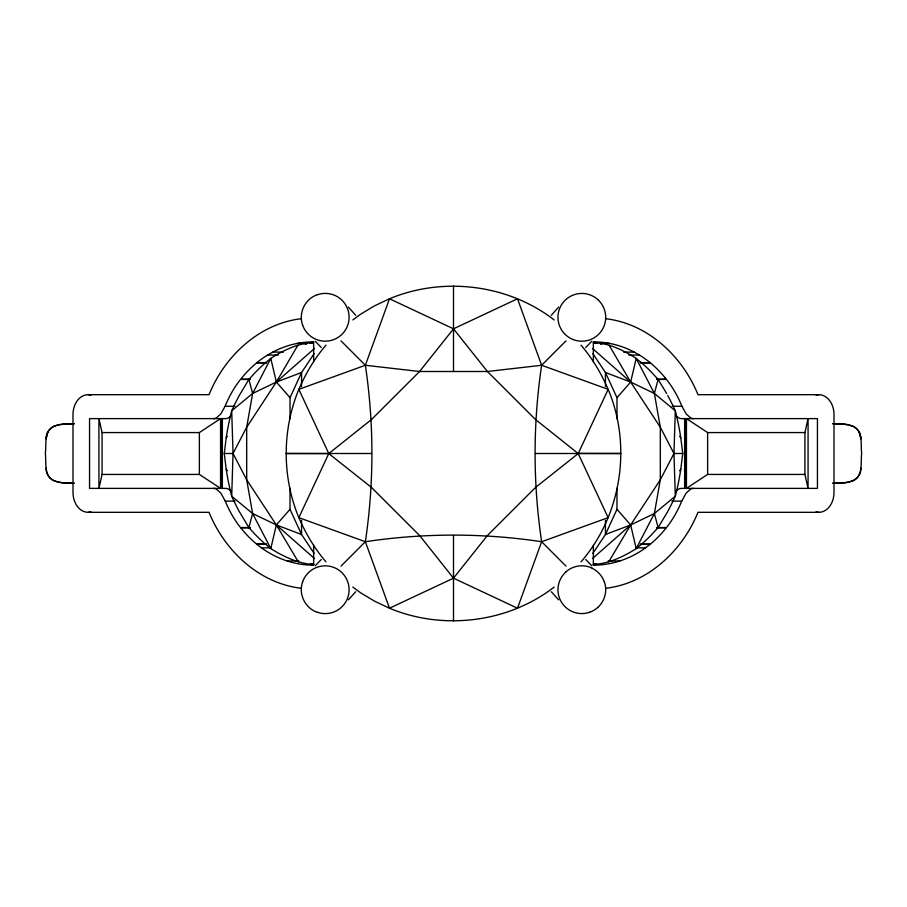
<?xml version="1.0" encoding="UTF-8"?>
<svg xmlns="http://www.w3.org/2000/svg" width="907" height="907" viewBox="0 0 907 907"><rect width="100%" height="100%" fill="white"/><g stroke="black" fill="none" stroke-linecap="round" stroke-linejoin="round"><path stroke-width="1.36" d="M314.128 553.349L301.555 534.506L290.025 509.315L290.025 488.125M290.025 418.887L290.025 397.685L301.555 372.494L314.128 353.651M301.555 520.425L301.555 534.506L276.34 524.938L252.622 513.543L231.704 496.22A84.476 24.092 82.6 0 1 226.206 469.27L224.256 453.5L226.217 437.73A84.476 24.092 -82.6 0 1 231.704 410.792A87.968 28.276 -69.2 0 1 239.255 395.52L248.869 379.443L254.776 372.992A100.711 39.012 -58.5 0 1 265.649 362.641M301.555 386.575L301.555 372.494L276.34 382.062L252.622 393.457L231.704 410.78L233.031 453.5L231.704 496.22A87.956 28.276 69.2 0 0 239.199 511.401L248.869 527.557L254.776 534.008A100.711 39.012 58.5 0 0 265.649 544.359L270.796 548.588A113.817 56.087 51.1 0 0 298.233 561.75L276.34 524.938L246.693 479.78L233.031 453.5L246.693 427.22L276.34 382.062L297.893 345.204A124.327 78.58 -48.4 0 1 313.164 342.347M554.154 587.067C508.135 622.701 443.092 630.648 389.511 608.223L365.362 541.728C374.081 483.306 374.081 423.694 365.362 365.272L389.511 298.777C443.092 276.352 508.135 284.299 554.154 319.933M325.964 561.818C314.627 548.667 305.738 533.565 298.845 517.659L328.788 453.568L371.53 419.499L419.59 371.496L453.5 328.822L517.489 298.777L541.638 365.272C532.919 423.694 532.919 483.306 541.638 541.728L517.489 608.223L453.5 578.178L419.59 535.504L371.53 487.501L328.788 453.568L298.845 389.341C305.738 373.435 314.627 358.333 325.964 345.182M593.836 342.347A124.327 78.58 48.4 0 1 609.107 345.193L630.66 382.062L660.307 427.22L673.969 453.5L660.307 479.78L630.66 524.938L608.756 561.796A113.817 56.087 -51.1 0 0 636.204 548.622L641.351 544.359A100.711 39.012 -58.5 0 0 652.224 534.019L658.131 527.557L667.801 511.401A87.956 28.276 -69.2 0 0 675.296 496.22L673.969 453.5L675.296 410.78A87.968 28.276 69.2 0 0 667.745 395.52M832.762 483.204C839.757 483.182 846.855 482.966 853.532 480.608C863.249 475.665 860.573 462.366 861.65 453.5C860.584 444.6 863.26 431.392 853.544 426.392C846.866 424.034 839.769 423.818 832.762 423.796M222.034 421.29L222.362 418.615L222.362 488.385L222.034 485.71M684.966 485.71L684.638 488.385L684.638 418.615L684.966 421.29M592.872 553.349L605.445 534.506L630.66 524.938L654.378 513.543L675.296 496.22A84.476 24.092 -82.6 0 0 680.794 469.27L682.744 453.5L680.783 437.73A84.476 24.092 82.6 0 0 675.296 410.792L654.378 393.457L630.66 382.062L605.445 372.494L592.872 353.651M297.881 345.238A113.058 55.225 -52 0 0 270.796 358.378L252.622 393.457L246.693 427.22L246.693 479.78L252.622 513.543L270.796 548.588L276.34 524.938L290.025 509.315M616.975 488.125L616.975 509.315L630.66 524.938L636.204 548.588L654.378 513.543L660.307 479.78L660.307 427.22L654.378 393.457L636.204 358.412A113.058 55.225 52 0 0 609.119 345.238M102.072 474.429L98.931 488.385L98.931 418.615L102.072 432.571L102.072 474.429L199.37 474.429L220.548 488.385L220.548 418.615L199.37 432.571L102.072 432.571M804.928 432.571L808.069 418.615L808.069 488.385L804.928 474.429L804.928 432.571L707.63 432.571L686.452 418.615L686.452 488.385L707.63 474.429L804.928 474.429M616.975 418.887L616.975 397.685L630.66 382.062L636.204 358.412L641.351 362.641M74.238 423.796C67.243 423.818 60.145 424.034 53.468 426.392C43.717 431.369 46.552 444.623 45.35 453.5C46.427 462.377 43.751 475.642 53.456 480.608C60.134 482.966 67.231 483.182 74.238 483.204M47.799 432.027L46.053 438.897C45.985 427.446 57.583 423.614 67.129 423.92M248.869 527.557L252.622 513.543M654.378 393.457L658.131 379.443L652.224 372.992A100.711 39.012 58.5 0 0 641.351 362.641M860.947 468.103C861.026 479.622 849.428 483.352 839.871 483.08M616.975 509.315L605.445 534.506L605.445 520.425M656.951 527.557L666.486 527.557A106.47 81.562 -90 0 0 681.735 501.129L686.134 493.125L690.771 488.975A10.895 8.344 90 0 1 693.504 488.385M250.049 379.443L240.514 379.443A106.028 81.222 -90 0 0 225.095 406.257L220.741 414.034L216.183 418.048A10.884 8.344 -90 0 1 213.496 418.615M352.846 587.067L360.555 592.77L374.648 601.216L389.511 608.223L453.5 578.178L487.41 535.504L535.47 487.501L578.212 453.568L608.155 389.341C601.262 373.435 592.373 358.333 581.036 345.182M226.217 437.73L227.408 436.267M679.592 470.733L680.783 469.27M551.286 315.285L558.61 307.133M355.714 591.715L348.39 599.867M581.036 561.818C621.431 515.335 632.1 446.017 608.155 389.341L541.638 365.272L487.41 371.496L419.59 371.496L365.362 365.272L298.845 389.341C281.998 429.963 281.998 477.037 298.845 517.659L365.362 541.728C423.716 532.908 483.284 532.908 541.638 541.728L608.155 517.659L578.212 453.568L535.47 419.499L487.41 371.496L453.5 328.822L389.511 298.777L374.648 305.784L360.555 314.23L352.846 319.933M321.248 559.528L315.228 565.775M585.752 347.472L591.772 341.225M250.298 379.194L240.752 379.194L242.282 377.301A125.404 96.063 -90 0 1 256.613 362.913L256.874 362.63A138.091 105.79 90 0 1 267.565 355.068L272.769 352.097A138.091 105.79 -90 0 1 297.655 343.356A143.986 110.303 90 0 1 313.641 341.871L313.641 361.655M593.359 545.345L593.359 565.129A140.166 107.377 -90 0 0 619.787 560.991A136.798 104.804 -90 0 0 643.528 549.291L650.387 544.098A125.404 96.063 -90 0 0 664.729 529.711L666.248 527.806L656.702 527.806M341.009 566.115L365.362 541.728M541.638 365.272L565.991 340.885M597.702 607.52L599.278 605.967A23.933 23.933 0 0 0 604.379 581.795M290.025 397.685L276.34 382.062L314.559 348.413M592.441 558.587L630.66 524.938M265.649 362.641L270.796 358.412L276.34 382.062M676.384 490.63L678.821 488.975A10.895 8.344 -90 0 1 681.554 488.385L817.445 488.385L817.445 418.615L681.554 418.615A10.884 8.344 90 0 1 678.878 418.048L676.475 416.449M230.525 416.449L228.122 418.048A10.884 8.344 -90 0 1 225.446 418.615L89.555 418.615L89.555 488.385L225.446 488.385A10.895 8.344 90 0 1 228.179 488.975L230.616 490.63M328.788 453.568L286.056 453.5L371.507 453.5M578.212 453.432L620.944 453.5L535.493 453.5M309.945 343.288L313.255 342.812M816.085 395.101L818.806 394.692A19.818 15.181 -90 0 1 834.009 414.488L833.987 492.512A19.818 15.181 -90 0 1 818.806 512.319L697.971 512.308C682.404 550.753 647.995 583.326 605.683 588.292M300.875 318.754C258.835 323.912 224.483 356.383 209.029 394.692L88.194 394.692A19.818 15.181 90 0 0 72.991 414.488L73.014 492.512A19.818 15.181 90 0 0 88.194 512.319L90.915 511.899M68.41 423.92L73.886 423.796M833.114 483.204L838.59 483.08M312.439 342.88L313.108 342.88A138.091 105.79 -90 0 0 310.251 343.356M597.055 343.288L593.892 342.88A138.091 105.79 90 0 1 596.749 343.356M297.655 343.356L306.929 343.356M600.071 343.356L609.345 343.356A138.091 105.79 90 0 1 634.231 352.097L639.435 355.068A138.091 105.79 -90 0 1 650.126 362.63L650.387 362.902A125.404 96.063 90 0 1 664.729 377.289L665.012 377.652M272.769 352.097L283.381 352.097M623.619 352.097L634.231 352.097M267.565 355.068L278.188 355.068M628.812 355.068L639.435 355.068M256.874 362.63L266.715 362.63M640.285 362.63L650.126 362.63M256.613 362.902L266.42 362.902M640.58 362.902L650.387 362.902M656.702 379.194L666.248 379.194L665.205 377.89M656.951 379.443L666.486 379.443A106.028 81.222 90 0 1 681.905 406.257L686.259 414.034L690.817 418.048A10.884 8.344 90 0 0 693.504 418.615M818.806 394.692L697.971 394.692C682.518 356.383 648.165 323.912 606.125 318.754M225.095 406.257L234.902 406.257M672.098 406.257L681.905 406.257M224.256 453.5L233.031 453.5M673.969 453.5L682.744 453.5M213.496 488.385A10.895 8.344 -90 0 1 216.229 488.975L220.866 493.125L225.265 501.129L235.083 501.129M671.917 501.129L681.735 501.129M88.194 512.308L209.029 512.308C224.596 550.753 259.005 583.326 301.317 588.292M250.049 527.557L240.514 527.557A106.47 81.562 90 0 1 225.265 501.129M250.298 527.806L240.752 527.806L241.228 528.396M241.421 528.634L242.282 529.699A125.404 96.063 90 0 0 256.613 544.087L266.42 544.098M640.58 544.098L650.387 544.098M256.613 544.098L266.715 544.37M640.285 544.37L650.126 544.37M256.874 544.37L261.454 547.851L271 547.851M636 547.851L645.546 547.851M261.454 547.851L263.483 549.268A136.798 104.804 90 0 0 287.224 560.98L298.891 560.991M608.109 560.991L619.787 560.991M833.114 423.796L838.59 423.92M68.41 483.08L73.886 483.204M593.745 342.812L594.561 342.88M839.871 423.92C849.394 423.626 861.06 427.424 860.879 438.897L859.201 432.027M67.129 483.08C57.572 483.363 45.974 479.622 46.053 468.103M88.194 394.692L90.915 395.101M816.085 511.899L818.806 512.308M592.441 348.413L630.66 382.062M276.34 524.938L314.559 558.587M597.702 299.48L599.278 301.033A23.933 23.933 0 0 1 604.379 325.205A23.877 23.877 0 0 1 592.226 338.833A23.967 23.967 0 0 1 573.984 339.864A23.82 23.82 0 0 1 565.9 335.114A23.877 23.877 0 0 1 571.421 295.829A23.933 23.933 0 0 1 589.629 294.741A23.877 23.877 0 0 1 597.758 299.537M341.009 340.885L365.362 365.272M541.638 541.728L565.991 566.115M591.772 565.775L585.752 559.528M315.228 341.225L321.248 347.472M348.39 307.133L355.714 315.285M558.61 599.867L551.286 591.715M679.592 436.267L680.783 437.73M226.217 469.27L227.408 470.733M658.131 379.443L666.656 393.513M616.975 397.685L605.445 372.494L605.445 386.575M654.378 513.543L658.131 527.557M248.869 379.443L252.622 393.457M707.63 432.571L707.63 474.429M684.864 420.451L684.864 486.549M593.359 361.655L593.359 341.871A143.986 110.303 -90 0 1 609.345 343.356M453.5 286.056L453.5 371.507M453.5 535.493L453.5 620.944M313.641 545.345L313.641 565.129A140.166 107.377 90 0 1 287.213 560.991M222.136 420.451L222.136 486.549M199.37 432.571L199.37 474.429M305.308 344.354A120.563 79.816 42.1 0 1 306.668 344.014M310.818 343.141A120.563 79.816 42.1 0 1 313.663 342.687A143.986 110.303 -90 0 0 309.593 343.356M313.3 564.676A122.388 75.032 48 0 1 298.244 561.807M313.278 564.313A119.463 80.179 -40.9 0 1 310.364 563.848M596.182 343.141A120.563 79.816 -42.1 0 0 593.337 342.687A143.986 110.303 90 0 1 597.407 343.356M600.332 344.014A120.563 79.816 -42.1 0 1 601.692 344.354M608.756 561.807A122.388 75.032 -48 0 1 593.7 564.676M596.636 563.848A119.463 80.179 40.9 0 1 593.722 564.313M313.913 564.279A140.166 107.377 -90 0 1 311.441 563.882M595.559 563.882A140.166 107.377 90 0 1 593.087 564.279M302.621 325.148A23.911 23.911 0 0 0 314.786 338.787A23.967 23.967 0 0 0 333.016 339.864A23.82 23.82 0 0 0 341.1 335.114A23.911 23.911 0 0 0 335.613 295.739A23.933 23.933 0 0 0 317.371 294.741M317.348 294.673A23.911 23.911 0 0 0 309.242 299.446L307.722 301.033A23.933 23.933 0 0 0 302.621 325.205M317.348 612.327A23.911 23.911 0 0 1 309.242 607.554L307.722 605.967A23.967 23.967 0 0 1 302.609 581.761M302.621 581.852A23.911 23.911 0 0 1 314.786 568.213A23.967 23.967 0 0 1 333.016 567.136A23.82 23.82 0 0 1 341.1 571.886A23.911 23.911 0 0 1 335.613 611.261A23.967 23.967 0 0 1 317.382 612.27M597.702 607.509A23.831 23.831 0 0 1 589.618 612.27M565.945 571.954A23.831 23.831 0 0 0 571.41 611.205A23.933 23.933 0 0 0 589.629 612.259M592.169 568.292A23.831 23.831 0 0 1 604.3 581.897M565.9 571.886A23.82 23.82 0 0 1 573.984 567.124A23.967 23.967 0 0 1 592.226 568.156"/></g></svg>
